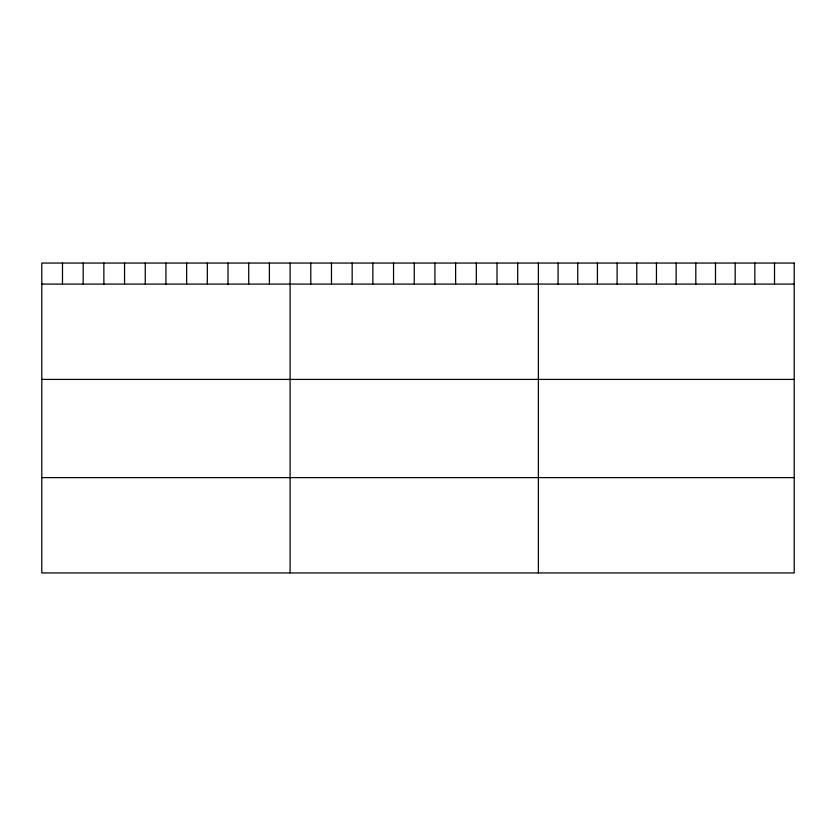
<?xml version="1.0" encoding="UTF-8"?>
<svg xmlns="http://www.w3.org/2000/svg" width="836" height="836" viewBox="0 0 836 836"><rect width="100%" height="100%" fill="white"/><g stroke="black" fill="none" stroke-linecap="round" stroke-linejoin="round"><path stroke-width="1.25" d="M41.8 284.083L794.2 284.083M41.8 379.408L794.2 379.408M41.8 477.617L794.2 477.617M774.523 263.058L774.523 284.083M754.845 263.058L754.845 284.083M735.168 263.058L735.168 284.083M715.491 263.058L715.491 284.083M695.813 263.058L695.813 284.083M676.136 263.058L676.136 284.083M656.448 263.058L656.448 284.083M636.771 263.058L636.771 284.083M617.093 263.058L617.093 284.083M597.416 263.058L597.416 284.083M577.739 263.058L577.739 284.083M558.061 263.058L558.061 284.083M538.384 263.058L538.384 572.942M517.693 263.058L517.693 284.083M497.002 263.058L497.002 284.083M476.311 263.058L476.311 284.083M455.62 263.058L455.62 284.083M434.929 263.058L434.929 284.083M414.238 263.058L414.238 284.083M393.547 263.058L393.547 284.083M372.856 263.058L372.856 284.083M352.165 263.058L352.165 284.083M331.474 263.058L331.474 284.083M310.783 263.058L310.783 284.083M290.092 263.058L290.092 572.942M269.401 263.058L269.401 284.083M248.71 263.058L248.71 284.083M228.019 263.058L228.019 284.083M207.328 263.058L207.328 284.083M186.637 263.058L186.637 284.083M165.946 263.058L165.946 284.083M145.255 263.058L145.255 284.083M124.564 263.058L124.564 284.083M103.873 263.058L103.873 284.083M83.182 263.058L83.182 284.083M62.491 263.058L62.491 284.083M794.2 263.058L41.8 263.058L41.8 572.942L794.2 572.942L794.2 263.058"/></g></svg>
